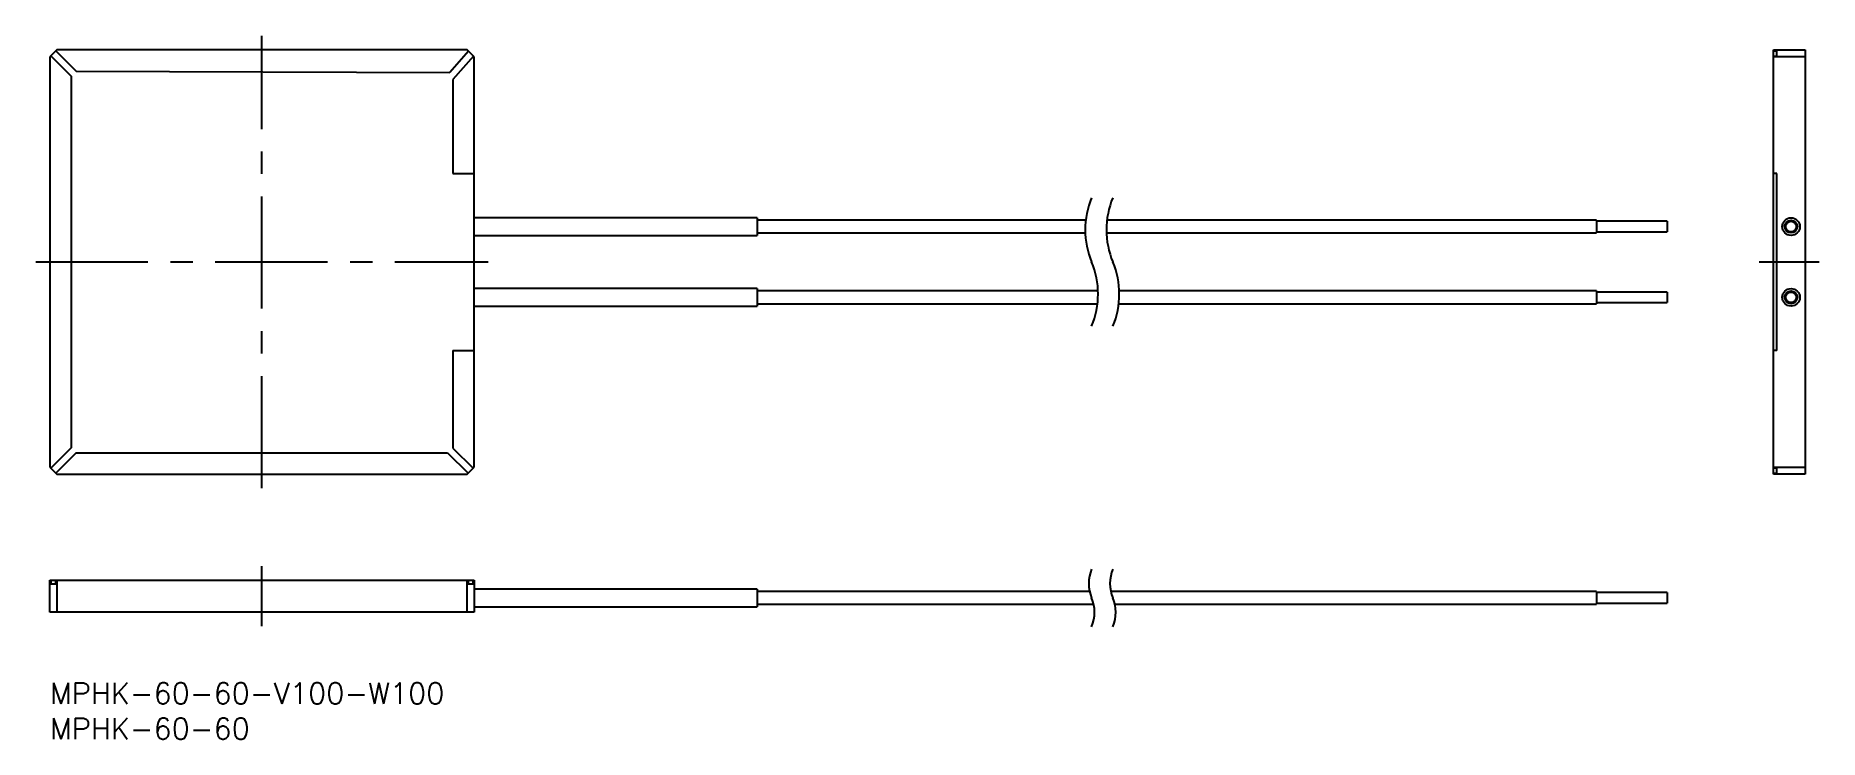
# Model space of a CAD drawing. Extents: x -2 to 250, y -8 to 91.
import ezdxf

# ---------------------------------------------------------------- set-up
doc = ezdxf.new("R2010")
doc.units = 0
doc.header["$LTSCALE"] = 0.5
doc.linetypes.add('CENTER', pattern=[50.8, 31.75, -6.35, 6.35, -6.35])
for name, color, linetype in [('MSM_CENTER', 1, 'CENTER'), ('MSM_CONTINUOUS', 7, 'CONTINUOUS'), ('MSM_NARROW', 5, 'CONTINUOUS'), ('MSM_PART_NUMBER', 7, 'CONTINUOUS')]:
    doc.layers.add(name, color=color, linetype=linetype)
doc.styles.get("Standard").update_dxf_attribs({"font": 'txt.shx', "height": 3, "bigfont": 'bigfont.shx'})

# ---------------------------------------------------------------- blocks, each defined once
blk = doc.blocks.new('*U2')
at = {"layer": 'MSM_PART_NUMBER'}
blk.add_text('MPHK-60-60-V100-W100', height=3, dxfattribs=at).set_placement((0, -3))
blk = doc.blocks.new('*U3')
at = {"layer": 'MSM_PART_NUMBER'}
blk.add_text('MPHK-60-60', height=3, dxfattribs=at).set_placement((0, -8))

msp = doc.modelspace()

# ---------------------------------------------------------------- linework, layer by layer
at = {"layer": 'MSM_CENTER'}
for p, q in [((30, 27.5), (30, 91.5)), ((-2, 59.5), (62, 59.5)), ((241.7, 59.5), (250.2, 59.5)), ((30, 8), (30, 16.5))]:
    msp.add_line(p, q, dxfattribs=at)
at = {"layer": 'MSM_CONTINUOUS'}
for p, q in [((0.15, 88.65), (0, 88.5)), ((0, 88.5), (0, 30.5)), ((0.85, 89.35), (0.15, 88.65)), ((0.15, 88.65), (3, 85.79)), ((1, 89.5), (0.85, 89.35)), ((0.85, 89.35), (3.71, 86.5)), ((59, 89.5), (1, 89.5)), ((59.18, 89.32), (56.54, 86.31)), ((59.89, 88.61), (57, 85.31)), ((59.18, 89.32), (59, 89.5)), ((59.89, 88.61), (59.18, 89.32)), ((60, 88.5), (59.89, 88.61)), ((60, 30.5), (60, 88.5)), ((243.7, 30.35), (243.7, 89.5)), ((243.7, 89.5), (248.2, 89.5)), ((244.2, 89.32), (243.7, 89.32)), ((243.7, 88.61), (244.2, 88.61)), ((248.2, 88.5), (243.7, 88.5)), ((244.2, 88.61), (244.2, 89.32)), ((248.2, 89.5), (248.2, 29.5)), ((3, 85.79), (3, 33.21)), ((3.71, 86.5), (56.54, 86.31)), ((57, 85.31), (57, 72)), ((57, 72), (60, 72)), ((244.2, 72), (243.7, 72)), ((244.2, 47), (244.2, 72)), ((100, 65.75), (60, 65.75)), ((100, 65.75), (100, 63.25)), ((60, 63.25), (100, 63.25)), ((146.48, 65.4), (100, 65.4)), ((100, 63.6), (146.41, 63.6)), ((149.41, 63.6), (218.7, 63.6)), ((218.7, 65.4), (149.48, 65.4)), ((218.7, 65.4), (218.7, 63.6)), ((228.7, 65.25), (218.7, 65.25)), ((218.7, 63.75), (228.7, 63.75)), ((228.7, 65.25), (228.7, 63.75)), ((100, 55.75), (60, 55.75)), ((100, 55.75), (100, 53.25)), ((60, 53.25), (100, 53.25)), ((148.21, 55.4), (100, 55.4)), ((100, 53.6), (148.14, 53.6)), ((151.14, 53.6), (218.7, 53.6)), ((218.7, 55.4), (151.21, 55.4)), ((218.7, 55.4), (218.7, 53.6)), ((228.7, 55.25), (218.7, 55.25)), ((218.7, 53.75), (228.7, 53.75)), ((228.7, 55.25), (228.7, 53.75)), ((57, 47), (60, 47)), ((57, 47), (57, 33.15)), ((244.2, 47), (243.7, 47)), ((3, 33.21), (0.15, 30.35)), ((57, 33.15), (59.85, 30.35)), ((0, 30.5), (0.15, 30.35)), ((0.15, 30.35), (0.85, 29.65)), ((3.71, 32.5), (0.85, 29.65)), ((3.71, 32.5), (56.24, 32.5)), ((56.24, 32.5), (59.14, 29.64)), ((59.14, 29.64), (59.85, 30.35)), ((59.85, 30.35), (60, 30.5)), ((243.7, 30.5), (248.2, 30.5)), ((244.2, 30.35), (243.7, 30.35)), ((243.7, 29.5), (243.7, 30.35)), ((244.2, 29.64), (244.2, 30.35)), ((0.85, 29.65), (1, 29.5)), ((1, 29.5), (59, 29.5)), ((59, 29.5), (59.14, 29.64)), ((243.7, 29.64), (244.2, 29.64)), ((248.2, 29.5), (243.7, 29.5)), ((0, 10), (0, 14.5)), ((0, 14.5), (60, 14.5)), ((0.15, 14.5), (0.15, 14)), ((0.15, 14), (0.85, 14)), ((0.85, 14), (0.85, 14.5)), ((1, 14.5), (1, 10)), ((59, 10), (59, 14.5)), ((59.14, 14.5), (59.14, 14)), ((59.14, 14), (59.85, 14)), ((59.85, 14), (59.85, 14.5)), ((60, 14.5), (60, 10)), ((100, 13.25), (60, 13.25)), ((100, 13.25), (100, 10.75)), ((147.03, 12.9), (100, 12.9)), ((218.7, 12.9), (150.03, 12.9)), ((218.7, 12.9), (218.7, 11.1)), ((228.7, 12.75), (218.7, 12.75)), ((228.7, 12.75), (228.7, 11.25)), ((60, 10.75), (100, 10.75)), ((100, 11.1), (147.59, 11.1)), ((150.59, 11.1), (218.7, 11.1)), ((218.7, 11.25), (228.7, 11.25)), ((60, 10), (0, 10))]:
    msp.add_line(p, q, dxfattribs=at)
for centre, radius in [((246.2, 64.5), 1.25), ((246.2, 64.5), 0.9), ((246.2, 64.5), 0.75), ((246.2, 54.5), 1.25), ((246.2, 54.5), 0.9), ((246.2, 54.5), 0.75)]:
    msp.add_circle(centre, radius, dxfattribs=at)
at = {"layer": 'MSM_NARROW'}
for centre, radius, start, end in [((158.2, 64.04), 11.8, 157.3801, 202.6199), ((161.2, 64.04), 11.8, 157.3801, 202.6199), ((136.42, 54.96), 11.8, 337.3801, 22.6199), ((139.42, 54.96), 11.8, 337.3801, 22.6199), ((152.2, 14.04), 5.3, 157.3801, 202.6199), ((155.2, 14.04), 5.3, 157.3801, 202.6199), ((142.42, 9.96), 5.3, 337.3801, 22.6199), ((145.42, 9.96), 5.3, 337.3801, 22.6199)]:
    msp.add_arc(centre, radius, start, end, dxfattribs=at)

# ---------------------------------------------------------------- block references
at = {"layer": 'MSM_CONTINUOUS'}
for name in ['*U2', '*U3']:
    msp.add_blockref(name, (0, 0), dxfattribs=at)

doc.saveas('drawing.dxf')
